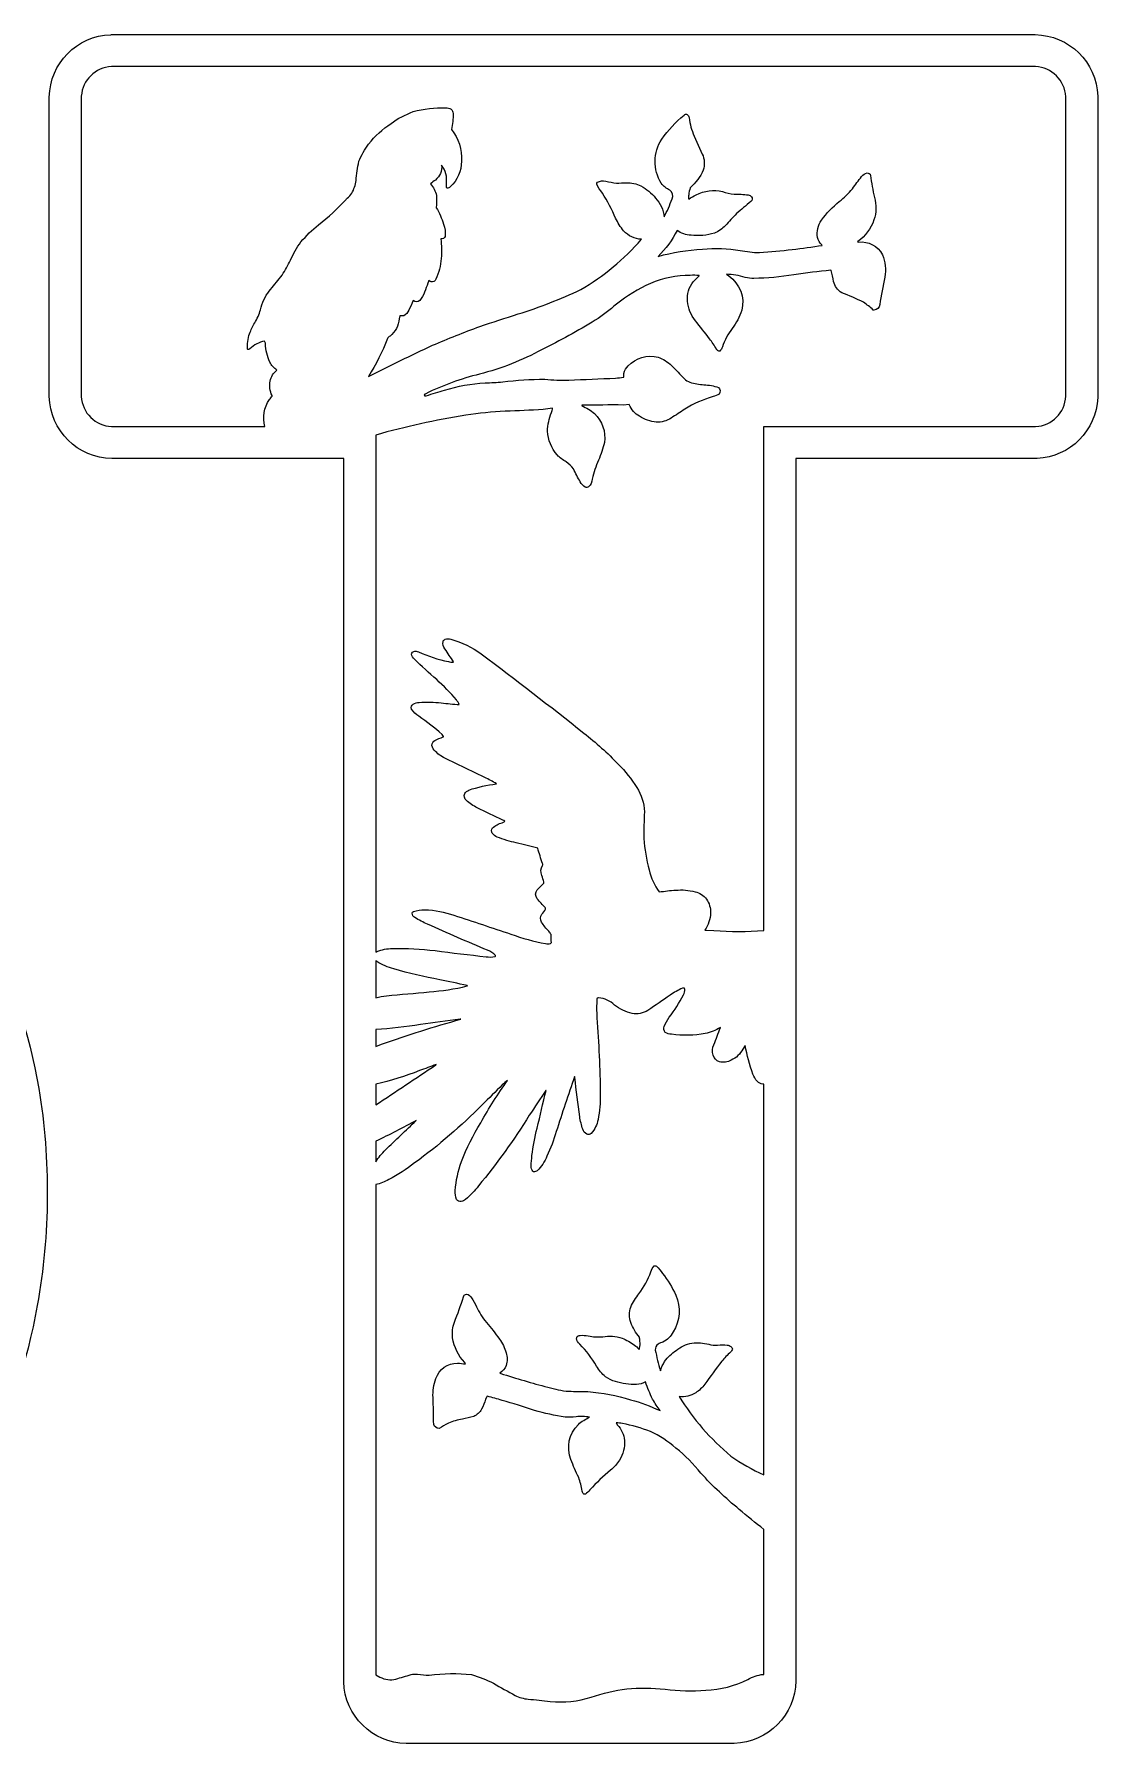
# Model space of a CAD drawing. Extents: x -1 to 1396, y -3 to 1098.
# Drawn here: x 1079 to 1396, y 587 to 1098 of the extents above; entities that cross this region are included whole.
import ezdxf

# ---------------------------------------------------------------- set-up
doc = ezdxf.new("R2010")
doc.units = 0
doc.header["$MEASUREMENT"] = 0
doc.layers.add('Layer 1', color=7, linetype='Continuous', lineweight=0)

msp = doc.modelspace()

# ---------------------------------------------------------------- linework, layer by layer
at = {"layer": 'Layer 1', "color": 1, "lineweight": 25, "true_color": 0xff0000}
for points, knots in [([(912.14, 1097.93), (893.97, 1097.72), (875.96, 1094.57), (858.8, 1088.59), (834.53, 1079.77), (813.14, 1064.46), (796.96, 1044.32), (781.48, 1025.32), (770.86, 1002.84), (766.01, 978.81), (761.14, 955.76), (760.62, 932), (764.47, 908.76), (768.41, 886.73), (777.37, 865.9), (790.66, 847.89), (792.72, 844.99), (794.93, 842.2), (797.28, 839.53), (806.7, 828.33), (818, 818.85), (830.66, 811.52), (836.85, 807.83), (843.21, 804.41), (849.71, 801.29), (849.71, 801.29), (853.79, 799.25), (853.79, 799.25), (853.79, 799.25), (854.09, 799.14), (854.09, 799.14), (854.09, 799.14), (861.82, 795.51), (861.82, 795.51), (861.99, 795.4), (862.17, 795.31), (862.36, 795.24), (862.36, 795.24), (870.62, 791.56), (870.62, 791.56), (870.62, 791.56), (870.85, 791.47), (870.85, 791.47), (870.85, 791.47), (871.09, 791.36), (871.09, 791.36), (871.09, 791.36), (879.01, 788), (879.01, 788), (879.01, 788), (879.21, 787.94), (879.21, 787.94), (879.21, 787.94), (879.42, 787.84), (879.42, 787.84), (888.87, 783.97), (898.36, 780.19), (907.88, 776.51), (915.1, 773.61), (922.18, 770.37), (929.08, 766.78), (933.14, 764.59), (937.02, 762.08), (940.69, 759.29), (946.21, 754.66), (949.66, 748.02), (950.28, 740.84), (950.9, 735.14), (949.99, 729.39), (947.63, 724.17), (945.46, 719.75), (942.12, 716.02), (937.97, 713.37), (933.89, 710.7), (929.29, 708.9), (924.48, 708.11), (915.6, 706.44), (906.44, 707.04), (897.85, 709.84), (890.49, 712.54), (884.1, 717.38), (879.51, 723.74), (875.85, 728.6), (872.88, 733.94), (870.66, 739.61), (867.71, 746.71), (865.46, 754.07), (863.95, 761.61), (861.81, 771.66), (851.98, 778.11), (841.91, 776.08), (841.3, 775.95), (840.69, 775.8), (840.09, 775.62), (840.09, 775.62), (757.94, 750.43), (757.94, 750.43), (748.31, 747.47), (742.74, 737.44), (745.3, 727.71), (749.94, 709.12), (756.65, 691.12), (765.28, 674.03), (771.59, 661.92), (779.22, 650.54), (788.03, 640.1), (808.95, 615.88), (837.2, 599.12), (868.49, 592.37), (880.54, 589.67), (892.83, 588.16), (905.18, 587.86), (927.3, 587.03), (949.42, 589.7), (970.72, 595.75), (992.88, 602.37), (1013.3, 613.81), (1030.51, 629.26), (1056.41, 652.68), (1073.72, 684.11), (1079.66, 718.52), (1083.49, 739.92), (1083.65, 761.81), (1080.13, 783.26), (1074.65, 816.62), (1057.54, 846.96), (1031.83, 868.92), (1026.11, 873.65), (1020.05, 877.95), (1013.69, 881.77), (1002.18, 888.75), (990.25, 895.01), (977.97, 900.53), (969.73, 904.26), (961.39, 907.8), (952.98, 911.14), (938.69, 916.93), (924.69, 923.38), (911.01, 930.48), (906.98, 932.67), (903.08, 935.08), (899.33, 937.7), (897.16, 939.25), (895.28, 941.17), (893.77, 943.36), (892.08, 946.01), (891.07, 949.03), (890.82, 952.16), (889.5, 962.51), (895.22, 972.47), (904.82, 976.54), (908.2, 977.78), (911.76, 978.44), (915.36, 978.49), (921.18, 978.73), (926.98, 977.68), (932.35, 975.41), (937.71, 972.91), (942.35, 969.1), (945.84, 964.32), (949.33, 959.89), (952.19, 955), (954.34, 949.78), (956.6, 944.67), (958.5, 939.4), (960.03, 934.02), (963.55, 924.33), (974.26, 919.31), (983.96, 922.82), (983.96, 922.82), (984.93, 923.2), (984.93, 923.2), (984.93, 923.2), (1062.54, 955.04), (1062.54, 955.04), (1071.27, 958.62), (1075.97, 968.14), (1073.51, 977.24), (1073.51, 977.24), (1072.56, 980.8), (1072.56, 980.8), (1072.56, 980.8), (1072.54, 980.96), (1072.54, 980.96), (1072.54, 980.96), (1072.47, 981.14), (1072.47, 981.14), (1068.26, 996.86), (1062.07, 1011.97), (1054.03, 1026.11), (1047.11, 1038.15), (1038.47, 1049.12), (1028.41, 1058.68), (1012.47, 1073.62), (993.19, 1084.51), (972.17, 1090.45), (959.94, 1094.04), (947.37, 1096.32), (934.66, 1097.25), (927.17, 1097.85), (919.65, 1098.07), (912.14, 1097.93)], [0, 0, 0, 0, 1, 1, 1, 2, 2, 2, 3, 3, 3, 4, 4, 4, 5, 5, 5, 6, 6, 6, 7, 7, 7, 8, 8, 8, 9, 9, 9, 10, 10, 10, 11, 11, 11, 12, 12, 12, 13, 13, 13, 14, 14, 14, 15, 15, 15, 16, 16, 16, 17, 17, 17, 18, 18, 18, 19, 19, 19, 20, 20, 20, 21, 21, 21, 22, 22, 22, 23, 23, 23, 24, 24, 24, 25, 25, 25, 26, 26, 26, 27, 27, 27, 28, 28, 28, 29, 29, 29, 30, 30, 30, 31, 31, 31, 32, 32, 32, 33, 33, 33, 34, 34, 34, 35, 35, 35, 36, 36, 36, 37, 37, 37, 38, 38, 38, 39, 39, 39, 40, 40, 40, 41, 41, 41, 42, 42, 42, 43, 43, 43, 44, 44, 44, 45, 45, 45, 46, 46, 46, 47, 47, 47, 48, 48, 48, 49, 49, 49, 50, 50, 50, 51, 51, 51, 52, 52, 52, 53, 53, 53, 54, 54, 54, 55, 55, 55, 56, 56, 56, 57, 57, 57, 58, 58, 58, 59, 59, 59, 60, 60, 60, 61, 61, 61, 62, 62, 62, 63, 63, 63, 64, 64, 64, 65, 65, 65, 66, 66, 66, 67, 67, 67, 67]), ([(1101.61, 1097.93), (1091.5, 1097.59), (1083.42, 1089.39), (1083.24, 1079.27), (1083.24, 1079.27), (1083.24, 989.9), (1083.24, 989.9), (1083.5, 979.71), (1091.74, 971.54), (1101.93, 971.37), (1101.93, 971.37), (1171.09, 971.37), (1171.09, 971.37), (1171.09, 971.37), (1171.09, 606.09), (1171.09, 606.09), (1171.43, 595.97), (1179.64, 587.9), (1189.76, 587.72), (1189.76, 587.72), (1287.63, 587.72), (1287.63, 587.72), (1297.74, 588.09), (1305.8, 596.29), (1306, 606.41), (1306, 606.41), (1306, 971.37), (1306, 971.37), (1306, 971.37), (1377.98, 971.37), (1377.98, 971.37), (1387.81, 971.85), (1395.66, 979.75), (1396.07, 989.58), (1396.07, 989.58), (1396.07, 1079.59), (1396.07, 1079.59), (1395.73, 1089.7), (1387.53, 1097.78), (1377.41, 1097.96), (1377.41, 1097.96), (1101.77, 1097.96), (1101.77, 1097.96), (1101.77, 1097.96), (1101.61, 1097.93), (1101.61, 1097.93)], [0, 0, 0, 0, 1, 1, 1, 2, 2, 2, 3, 3, 3, 4, 4, 4, 5, 5, 5, 6, 6, 6, 7, 7, 7, 8, 8, 8, 9, 9, 9, 10, 10, 10, 11, 11, 11, 12, 12, 12, 13, 13, 13, 14, 14, 14, 15, 15, 15, 15]), ([(1377.48, 1088.41), (1382.35, 1088.19), (1386.27, 1084.3), (1386.53, 1079.43), (1386.53, 1079.43), (1386.53, 989.97), (1386.53, 989.97), (1386.3, 985.09), (1382.42, 981.18), (1377.55, 980.92), (1377.55, 980.92), (1296.43, 980.92), (1296.43, 980.92), (1296.43, 980.92), (1296.43, 830.48), (1296.43, 830.48), (1291.47, 830.09), (1286.49, 830.08), (1281.53, 830.43), (1281.53, 830.43), (1278.85, 830.55), (1278.85, 830.55), (1279.86, 832.09), (1280.45, 833.88), (1280.56, 835.72), (1280.6, 837.18), (1280.17, 838.62), (1279.33, 839.82), (1278.48, 840.93), (1277.28, 841.72), (1275.93, 842.05), (1274.05, 842.53), (1272.1, 842.68), (1270.17, 842.5), (1268.52, 842.4), (1266.88, 842.23), (1265.25, 841.98), (1263.78, 843.92), (1262.75, 846.17), (1262.26, 848.55), (1261.41, 851.63), (1260.87, 854.78), (1260.65, 857.96), (1260.63, 860.62), (1260.69, 863.27), (1260.83, 865.92), (1260.75, 868.5), (1259.95, 871), (1258.51, 873.14), (1256.98, 875.67), (1255.14, 878.01), (1253.03, 880.1), (1249.82, 883.45), (1246.38, 886.56), (1242.73, 889.42), (1232.65, 897.44), (1222.45, 905.32), (1212.14, 913.05), (1209.39, 915.02), (1206.33, 916.51), (1203.09, 917.47), (1202.51, 917.6), (1201.91, 917.58), (1201.34, 917.4), (1201.03, 917.3), (1200.81, 917.02), (1200.73, 916.7), (1200.59, 915.93), (1200.8, 915.13), (1201.3, 914.52), (1202.17, 913.26), (1203.02, 911.99), (1203.84, 910.69), (1203.84, 910.69), (1203.78, 910.61), (1203.78, 910.61), (1203.29, 910.56), (1202.8, 910.6), (1202.32, 910.73), (1199.25, 911.39), (1196.26, 912.38), (1193.41, 913.68), (1192.95, 913.87), (1192.45, 913.91), (1191.98, 913.8), (1191.83, 913.74), (1191.71, 913.65), (1191.59, 913.55), (1191.46, 913.38), (1191.38, 913.19), (1191.34, 912.98), (1191.47, 912.41), (1191.77, 911.89), (1192.21, 911.51), (1194.33, 909.37), (1196.54, 907.32), (1198.85, 905.38), (1200.93, 903.47), (1202.9, 901.44), (1204.75, 899.31), (1205.07, 898.87), (1205.35, 898.41), (1205.58, 897.92), (1203.79, 898.04), (1202, 898.21), (1200.21, 898.44), (1198.02, 898.63), (1195.81, 898.67), (1193.61, 898.58), (1192.99, 898.51), (1192.39, 898.34), (1191.82, 898.08), (1191.33, 897.76), (1191.14, 897.14), (1191.32, 896.58), (1191.89, 895.7), (1192.65, 894.96), (1193.54, 894.41), (1195.93, 892.73), (1198.24, 890.94), (1200.46, 889.03), (1200.64, 888.84), (1200.79, 888.63), (1200.91, 888.4), (1200.86, 888.33), (1200.8, 888.29), (1200.73, 888.24), (1199.92, 887.93), (1199.12, 887.6), (1198.33, 887.24), (1197.75, 886.95), (1197.4, 886.35), (1197.42, 885.7), (1197.57, 885), (1197.93, 884.36), (1198.46, 883.88), (1199.44, 883.01), (1200.53, 882.27), (1201.71, 881.71), (1201.71, 881.71), (1213.18, 876.17), (1213.18, 876.17), (1214.37, 875.58), (1215.53, 874.94), (1216.67, 874.27), (1216.67, 874.27), (1216.63, 874.25), (1216.63, 874.25), (1213.85, 873.88), (1211.11, 873.27), (1208.44, 872.41), (1207.96, 872.16), (1207.53, 871.8), (1207.2, 871.37), (1206.9, 870.64), (1207.1, 869.8), (1207.69, 869.28), (1208.66, 868.38), (1209.76, 867.65), (1210.96, 867.1), (1213.48, 865.84), (1216.02, 864.62), (1218.58, 863.45), (1218.81, 863.39), (1219, 863.25), (1219.17, 863.09), (1218.94, 862.86), (1218.66, 862.7), (1218.35, 862.64), (1217.29, 862.34), (1216.32, 861.8), (1215.49, 861.07), (1215.14, 860.61), (1215.1, 859.97), (1215.43, 859.48), (1215.82, 858.99), (1216.34, 858.61), (1216.92, 858.37), (1218.76, 857.62), (1220.66, 857.04), (1222.59, 856.63), (1224.73, 856.12), (1226.86, 855.6), (1228.99, 855.06), (1229.41, 853.5), (1229.89, 851.96), (1230.44, 850.44), (1230.5, 850.32), (1230.49, 850.2), (1230.46, 850.07), (1230.46, 850.07), (1230.42, 849.91), (1230.42, 849.91), (1229.82, 849.01), (1229.75, 847.86), (1230.24, 846.9), (1230.44, 846.25), (1230.63, 845.6), (1230.8, 844.95), (1230.81, 844.82), (1230.8, 844.7), (1230.76, 844.59), (1230.1, 843.94), (1229.46, 843.28), (1228.83, 842.61), (1228.2, 841.84), (1228.21, 840.72), (1228.85, 839.96), (1229.57, 839.02), (1230.35, 838.12), (1231.19, 837.28), (1231.19, 837.28), (1231.28, 837.15), (1231.28, 837.15), (1231.33, 837.06), (1231.35, 836.95), (1231.3, 836.85), (1231.01, 836.28), (1230.63, 835.75), (1230.19, 835.29), (1229.75, 834.58), (1229.72, 833.68), (1230.14, 832.95), (1230.77, 831.98), (1231.48, 831.07), (1232.28, 830.23), (1232.54, 829.92), (1232.77, 829.58), (1232.98, 829.23), (1232.98, 829.23), (1233, 829.07), (1233, 829.07), (1232.96, 828.33), (1232.97, 827.59), (1233.05, 826.85), (1233.05, 826.85), (1232.96, 826.74), (1232.96, 826.74), (1232.96, 826.74), (1232.77, 826.6), (1232.77, 826.6), (1232.32, 826.4), (1231.8, 826.37), (1231.32, 826.53), (1227.8, 827.18), (1224.34, 828.14), (1220.98, 829.39), (1215.32, 831.28), (1209.67, 833.14), (1204, 834.99), (1201.22, 836), (1198.29, 836.56), (1195.33, 836.65), (1194.16, 836.67), (1192.99, 836.5), (1191.87, 836.15), (1191.65, 836.06), (1191.51, 835.84), (1191.53, 835.61), (1191.56, 835.08), (1191.87, 834.62), (1192.32, 834.36), (1193.52, 833.57), (1194.8, 832.9), (1196.13, 832.36), (1202.07, 829.68), (1208.04, 827.07), (1214.04, 824.54), (1214.92, 824.19), (1215.73, 823.68), (1216.4, 823.02), (1216.42, 822.94), (1216.42, 822.85), (1216.38, 822.77), (1216.38, 822.77), (1216.27, 822.68), (1216.27, 822.68), (1215.37, 822.52), (1214.46, 822.5), (1213.57, 822.63), (1208.51, 823.18), (1203.46, 823.78), (1198.42, 824.45), (1194.18, 824.97), (1189.92, 825.19), (1185.65, 825.11), (1184.06, 825.07), (1182.49, 824.78), (1181, 824.22), (1181, 824.22), (1180.66, 824.04), (1180.66, 824.04), (1180.66, 824.04), (1180.69, 978.4), (1180.69, 978.4), (1189.51, 980.9), (1198.48, 982.88), (1207.54, 984.34), (1211.44, 984.9), (1215.37, 985.28), (1219.3, 985.48), (1223.07, 985.64), (1226.81, 985.81), (1230.58, 986), (1231.52, 986.1), (1232.46, 986.24), (1233.39, 986.43), (1233.35, 985.98), (1233.24, 985.53), (1233.05, 985.12), (1232.38, 983.34), (1231.99, 981.48), (1231.89, 979.58), (1232.06, 976.95), (1233.07, 974.45), (1234.77, 972.44), (1235.58, 971.62), (1236.5, 970.92), (1237.51, 970.38), (1238.33, 969.8), (1239.05, 969.11), (1239.67, 968.33), (1240.29, 967), (1240.97, 965.68), (1241.69, 964.39), (1242.04, 963.76), (1242.55, 963.23), (1243.16, 962.85), (1243.48, 962.7), (1243.85, 962.72), (1244.16, 962.89), (1244.83, 963.51), (1245.23, 964.36), (1245.27, 965.27), (1245.68, 967.21), (1246.3, 969.1), (1247.13, 970.9), (1247.87, 972.6), (1248.46, 974.37), (1248.88, 976.18), (1249.35, 979.37), (1248.25, 982.59), (1245.93, 984.82), (1244.77, 985.74), (1243.52, 986.53), (1242.19, 987.18), (1242.19, 987.18), (1242.14, 987.25), (1242.14, 987.25), (1242.14, 987.25), (1242.19, 987.27), (1242.19, 987.27), (1246.31, 987.36), (1250.44, 987.39), (1254.57, 987.36), (1254.57, 987.36), (1256.29, 987.5), (1256.29, 987.5), (1256.87, 986), (1257.96, 984.76), (1259.38, 984), (1260.88, 983.06), (1262.58, 982.45), (1264.34, 982.24), (1265.92, 982.17), (1267.49, 982.61), (1268.81, 983.48), (1270.18, 984.35), (1271.53, 985.24), (1272.87, 986.16), (1275.49, 987.77), (1278.32, 989.01), (1281.28, 989.86), (1281.92, 990.05), (1282.54, 990.3), (1283.14, 990.6), (1283.56, 991.24), (1283.47, 992.08), (1282.94, 992.62), (1281.53, 993.08), (1280.06, 993.35), (1278.58, 993.42), (1277.17, 993.54), (1275.76, 993.78), (1274.39, 994.14), (1273.78, 994.39), (1273.23, 994.75), (1272.75, 995.21), (1271.5, 996.54), (1270.22, 997.86), (1268.92, 999.15), (1267.78, 1000.27), (1266.4, 1001.13), (1264.89, 1001.65), (1261.67, 1002.42), (1258.29, 1001.45), (1255.97, 999.08), (1255.37, 998.45), (1254.93, 997.67), (1254.7, 996.82), (1254.65, 996.45), (1254.62, 996.08), (1254.64, 995.71), (1254.64, 995.71), (1254.57, 995.66), (1254.57, 995.66), (1253.78, 995.5), (1252.99, 995.42), (1252.19, 995.41), (1247.55, 995.18), (1242.9, 994.99), (1238.26, 994.82), (1235.87, 994.75), (1233.48, 994.82), (1231.1, 995.05), (1226.89, 995.1), (1222.7, 994.84), (1218.53, 994.25), (1216.78, 994.1), (1215.03, 994.01), (1213.27, 994.01), (1209.18, 993.74), (1205.13, 993.01), (1201.21, 991.81), (1199.37, 991.27), (1197.54, 990.71), (1195.72, 990.13), (1195.56, 990.1), (1195.39, 990.1), (1195.22, 990.13), (1195.17, 990.19), (1195.13, 990.26), (1195.09, 990.33), (1195.2, 990.51), (1195.37, 990.65), (1195.56, 990.74), (1200.7, 993.23), (1206.08, 995.19), (1211.62, 996.59), (1218.12, 998.22), (1224.38, 1000.69), (1230.26, 1003.92), (1235.68, 1006.59), (1240.98, 1009.51), (1246.15, 1012.65), (1248.38, 1014.1), (1250.49, 1015.73), (1252.46, 1017.52), (1255.62, 1019.93), (1259.02, 1022), (1262.62, 1023.69), (1266.38, 1025.25), (1270.41, 1026.05), (1274.48, 1026.07), (1275.38, 1026.14), (1276.28, 1026.12), (1277.18, 1026), (1277.18, 1026), (1277.15, 1025.89), (1277.15, 1025.89), (1277.15, 1025.89), (1275.39, 1024.12), (1275.39, 1024.12), (1274.04, 1022.53), (1273.43, 1020.45), (1273.71, 1018.38), (1273.85, 1016.24), (1274.66, 1014.2), (1276.02, 1012.53), (1277.45, 1010.76), (1278.86, 1008.97), (1280.24, 1007.16), (1280.99, 1006.13), (1281.69, 1005.07), (1282.35, 1003.98), (1282.53, 1003.77), (1282.74, 1003.59), (1282.98, 1003.44), (1283.09, 1003.42), (1283.2, 1003.42), (1283.3, 1003.46), (1283.68, 1003.78), (1283.95, 1004.21), (1284.07, 1004.69), (1284.74, 1006.69), (1285.74, 1008.57), (1287.04, 1010.24), (1288.27, 1011.88), (1289.22, 1013.7), (1289.88, 1015.64), (1290.85, 1019.54), (1289.3, 1023.63), (1286, 1025.91), (1286, 1025.91), (1285.3, 1026.41), (1285.3, 1026.41), (1287.2, 1026.34), (1289.08, 1026.02), (1290.9, 1025.46), (1291.74, 1025.26), (1292.61, 1025.16), (1293.48, 1025.16), (1297.49, 1025.22), (1301.48, 1025.58), (1305.43, 1026.25), (1309.09, 1026.78), (1312.76, 1027.22), (1316.43, 1027.59), (1316.43, 1027.59), (1316.54, 1027.52), (1316.54, 1027.52), (1316.83, 1026.44), (1317.06, 1025.34), (1317.22, 1024.23), (1317.59, 1022.84), (1318.47, 1021.64), (1319.7, 1020.88), (1321.91, 1020.05), (1324.07, 1019.1), (1326.18, 1018.04), (1327.2, 1017.34), (1328.17, 1016.56), (1329.08, 1015.73), (1329.08, 1015.73), (1329.31, 1015.68), (1329.31, 1015.68), (1330.21, 1015.73), (1330.95, 1016.44), (1331.01, 1017.34), (1331.44, 1020.09), (1331.95, 1022.83), (1332.53, 1025.55), (1332.94, 1027.79), (1332.71, 1030.1), (1331.85, 1032.22), (1330.51, 1034.85), (1327.66, 1036.36), (1324.73, 1036), (1324.63, 1036.03), (1324.53, 1036.07), (1324.44, 1036.12), (1324.44, 1036.12), (1324.48, 1036.18), (1324.48, 1036.18), (1326.69, 1037.81), (1328.37, 1040.05), (1329.31, 1042.62), (1330.02, 1044.79), (1330.07, 1047.12), (1329.45, 1049.31), (1328.97, 1051.51), (1328.57, 1053.71), (1328.27, 1055.94), (1328.16, 1056.4), (1327.72, 1056.69), (1327.25, 1056.64), (1326.6, 1056.49), (1326.02, 1056.11), (1325.62, 1055.57), (1324.69, 1054.37), (1323.78, 1053.16), (1322.87, 1051.95), (1321.72, 1050.53), (1320.41, 1049.24), (1318.97, 1048.11), (1316.94, 1046.51), (1315.14, 1044.64), (1313.62, 1042.56), (1312.63, 1041.03), (1312.21, 1039.19), (1312.44, 1037.39), (1312.62, 1036.53), (1313.09, 1035.76), (1313.76, 1035.19), (1313.76, 1035.19), (1313.85, 1035.03), (1313.85, 1035.03), (1310.88, 1034.52), (1307.9, 1034.12), (1304.91, 1033.83), (1301.67, 1033.38), (1298.42, 1033.07), (1295.16, 1032.9), (1293.22, 1032.92), (1291.29, 1033.13), (1289.4, 1033.53), (1285.67, 1034.14), (1281.87, 1034.26), (1278.11, 1033.89), (1273.64, 1033.65), (1269.2, 1032.92), (1264.89, 1031.74), (1267.21, 1033.98), (1269.14, 1036.6), (1270.58, 1039.5), (1271.79, 1038.62), (1273.23, 1038.12), (1274.73, 1038.07), (1277.07, 1037.8), (1279.45, 1038.01), (1281.71, 1038.68), (1282.95, 1039.2), (1284.07, 1039.98), (1284.98, 1040.97), (1286.08, 1042.14), (1287.18, 1043.32), (1288.27, 1044.51), (1289.71, 1045.73), (1291.14, 1046.93), (1292.6, 1048.14), (1293, 1048.49), (1293.09, 1049.09), (1292.8, 1049.54), (1292.56, 1049.87), (1292.19, 1050.08), (1291.78, 1050.11), (1290.39, 1050.28), (1288.99, 1050.35), (1287.59, 1050.34), (1286.4, 1050.48), (1285.23, 1050.73), (1284.09, 1051.08), (1281.45, 1051.73), (1278.66, 1051.38), (1276.27, 1050.09), (1275.49, 1049.75), (1274.75, 1049.32), (1274.07, 1048.82), (1274.07, 1048.82), (1274.02, 1048.84), (1274.02, 1048.84), (1273.9, 1049.25), (1273.9, 1049.69), (1274.02, 1050.11), (1274.12, 1050.83), (1274.27, 1051.54), (1274.48, 1052.24), (1276.14, 1053.69), (1277.46, 1055.49), (1278.36, 1057.5), (1278.87, 1059.08), (1278.77, 1060.8), (1278.08, 1062.31), (1278.08, 1062.31), (1275.63, 1067.66), (1275.63, 1067.66), (1274.9, 1069.42), (1274.4, 1071.28), (1274.14, 1073.17), (1274.04, 1073.52), (1273.86, 1073.85), (1273.62, 1074.12), (1273.28, 1074.29), (1272.87, 1074.2), (1272.64, 1073.9), (1270.12, 1071.82), (1267.9, 1069.42), (1266.02, 1066.75), (1263.36, 1062.78), (1263.29, 1057.61), (1265.86, 1053.58), (1266.51, 1052.67), (1267.4, 1051.96), (1268.42, 1051.51), (1269.26, 1050.92), (1269.53, 1049.8), (1269.08, 1048.88), (1268.39, 1047.05), (1267.6, 1045.25), (1266.7, 1043.51), (1266.49, 1045.62), (1265.59, 1047.61), (1264.14, 1049.16), (1262.94, 1050.64), (1261.46, 1051.86), (1259.78, 1052.76), (1258.43, 1053.42), (1256.93, 1053.74), (1255.43, 1053.69), (1254.44, 1053.69), (1253.45, 1053.66), (1252.46, 1053.6), (1251.39, 1053.76), (1250.33, 1053.97), (1249.28, 1054.21), (1248.45, 1054.42), (1247.58, 1054.3), (1246.83, 1053.87), (1246.69, 1053.7), (1246.6, 1053.49), (1246.59, 1053.26), (1247.04, 1052.33), (1247.62, 1051.45), (1248.29, 1050.65), (1249.82, 1048.26), (1251.14, 1045.74), (1252.23, 1043.12), (1252.89, 1041.79), (1253.68, 1040.53), (1254.59, 1039.36), (1255.97, 1037.84), (1257.89, 1036.93), (1259.94, 1036.84), (1254.75, 1030.88), (1248.62, 1025.8), (1241.8, 1021.81), (1235.76, 1018.97), (1229.53, 1016.55), (1223.16, 1014.55), (1219.33, 1013.34), (1215.52, 1012.1), (1211.71, 1010.83), (1206.97, 1009.05), (1202.26, 1007.17), (1197.6, 1005.19), (1191.17, 1002.22), (1184.79, 999.12), (1178.49, 995.89), (1180.71, 999.47), (1182.61, 1003.25), (1184.16, 1007.18), (1184.31, 1007.51), (1184.59, 1007.77), (1184.93, 1007.91), (1186.5, 1009.21), (1187.47, 1011.09), (1187.62, 1013.12), (1187.62, 1013.12), (1187.81, 1014.03), (1187.81, 1014.03), (1188.2, 1013.95), (1188.61, 1013.94), (1189.01, 1014.01), (1189.67, 1014.38), (1190.2, 1014.96), (1190.5, 1015.66), (1190.96, 1016.62), (1191.41, 1017.59), (1191.84, 1018.56), (1192.4, 1018.06), (1193.26, 1018.08), (1193.79, 1018.61), (1194.42, 1019.33), (1194.91, 1020.17), (1195.22, 1021.08), (1195.6, 1021.96), (1195.92, 1022.86), (1196.17, 1023.78), (1196.17, 1023.78), (1196.54, 1024.53), (1196.54, 1024.53), (1196.9, 1024.13), (1197.47, 1024), (1197.97, 1024.21), (1198.24, 1024.39), (1198.46, 1024.64), (1198.6, 1024.94), (1199.48, 1026.89), (1200.01, 1028.99), (1200.17, 1031.13), (1200.35, 1033.07), (1200.31, 1035.02), (1200.05, 1036.96), (1200.05, 1036.96), (1200.1, 1037.02), (1200.1, 1037.02), (1200.64, 1036.89), (1201.2, 1037.18), (1201.39, 1037.7), (1201.49, 1038.95), (1201.32, 1040.2), (1200.89, 1041.38), (1200.36, 1043.09), (1199.63, 1044.73), (1198.71, 1046.28), (1198.81, 1047.49), (1198.84, 1048.71), (1198.78, 1049.93), (1198.5, 1051.23), (1197.89, 1052.44), (1197.01, 1053.44), (1197.47, 1053.84), (1197.96, 1054.2), (1198.46, 1054.53), (1199.78, 1055.62), (1200.47, 1057.3), (1200.3, 1059), (1201.49, 1057.44), (1202.01, 1055.47), (1201.75, 1053.53), (1201.75, 1053.53), (1201.8, 1052.26), (1201.8, 1052.26), (1201.8, 1052.26), (1201.91, 1052.15), (1201.91, 1052.15), (1202.26, 1052.12), (1202.59, 1052.25), (1202.84, 1052.49), (1205.04, 1054.44), (1206.28, 1057.26), (1206.22, 1060.2), (1206.47, 1063.62), (1205.4, 1067), (1203.23, 1069.66), (1203.58, 1071.23), (1203.77, 1072.83), (1203.77, 1074.44), (1203.7, 1074.93), (1203.47, 1075.39), (1203.11, 1075.73), (1202.64, 1075.97), (1202.12, 1076.1), (1201.59, 1076.1), (1198.3, 1076.23), (1195, 1075.85), (1191.82, 1074.96), (1189.47, 1074.1), (1187.24, 1072.91), (1185.22, 1071.42), (1182.68, 1069.73), (1180.42, 1067.65), (1178.53, 1065.26), (1177.34, 1063.69), (1176.37, 1061.97), (1175.65, 1060.13), (1175.18, 1058.24), (1174.89, 1056.31), (1174.79, 1054.37), (1174.61, 1053.05), (1174.18, 1051.77), (1173.52, 1050.61), (1173.14, 1050.03), (1172.66, 1049.51), (1172.11, 1049.09), (1172.02, 1048.96), (1171.93, 1048.84), (1171.84, 1048.7), (1169.28, 1045.99), (1166.52, 1043.47), (1163.59, 1041.17), (1161.67, 1039.64), (1159.91, 1037.92), (1158.33, 1036.05), (1157.1, 1034.36), (1156.06, 1032.55), (1155.24, 1030.63), (1154.48, 1029.1), (1153.64, 1027.61), (1152.72, 1026.16), (1152.72, 1026.16), (1148.87, 1021.4), (1148.87, 1021.4), (1147.63, 1019.74), (1146.75, 1017.84), (1146.28, 1015.82), (1145.87, 1014.44), (1145.28, 1013.11), (1144.54, 1011.87), (1143.96, 1010.83), (1143.45, 1009.76), (1143, 1008.65), (1142.47, 1007.16), (1142.27, 1005.58), (1142.38, 1004.01), (1142.38, 1004.01), (1142.45, 1003.94), (1142.45, 1003.94), (1142.69, 1003.84), (1142.96, 1003.92), (1143.13, 1004.12), (1144.32, 1005.3), (1145.83, 1006.1), (1147.46, 1006.43), (1147.65, 1006.19), (1147.75, 1005.9), (1147.74, 1005.59), (1147.85, 1003.72), (1148.28, 1001.89), (1149.03, 1000.17), (1149.51, 999.19), (1150.26, 998.37), (1151.18, 997.79), (1150.17, 996.95), (1149.44, 995.81), (1149.12, 994.53), (1148.86, 993.06), (1149.06, 991.54), (1149.71, 990.2), (1149.71, 990.2), (1149.71, 990.04), (1149.71, 990.04), (1149.5, 989.66), (1149.25, 989.31), (1148.96, 988.99), (1147.31, 986.65), (1146.8, 983.69), (1147.55, 980.92), (1147.55, 980.92), (1101.86, 980.92), (1101.86, 980.92), (1096.98, 981.14), (1093.07, 985.03), (1092.81, 989.9), (1092.81, 989.9), (1092.81, 1079.61), (1092.81, 1079.61), (1093.16, 1084.38), (1097, 1088.14), (1101.77, 1088.41), (1101.77, 1088.41), (1377.48, 1088.41), (1377.48, 1088.41)], [0, 0, 0, 0, 1, 1, 1, 2, 2, 2, 3, 3, 3, 4, 4, 4, 5, 5, 5, 6, 6, 6, 7, 7, 7, 8, 8, 8, 9, 9, 9, 10, 10, 10, 11, 11, 11, 12, 12, 12, 13, 13, 13, 14, 14, 14, 15, 15, 15, 16, 16, 16, 17, 17, 17, 18, 18, 18, 19, 19, 19, 20, 20, 20, 21, 21, 21, 22, 22, 22, 23, 23, 23, 24, 24, 24, 25, 25, 25, 26, 26, 26, 27, 27, 27, 28, 28, 28, 29, 29, 29, 30, 30, 30, 31, 31, 31, 32, 32, 32, 33, 33, 33, 34, 34, 34, 35, 35, 35, 36, 36, 36, 37, 37, 37, 38, 38, 38, 39, 39, 39, 40, 40, 40, 41, 41, 41, 42, 42, 42, 43, 43, 43, 44, 44, 44, 45, 45, 45, 46, 46, 46, 47, 47, 47, 48, 48, 48, 49, 49, 49, 50, 50, 50, 51, 51, 51, 52, 52, 52, 53, 53, 53, 54, 54, 54, 55, 55, 55, 56, 56, 56, 57, 57, 57, 58, 58, 58, 59, 59, 59, 60, 60, 60, 61, 61, 61, 62, 62, 62, 63, 63, 63, 64, 64, 64, 65, 65, 65, 66, 66, 66, 67, 67, 67, 68, 68, 68, 69, 69, 69, 70, 70, 70, 71, 71, 71, 72, 72, 72, 73, 73, 73, 74, 74, 74, 75, 75, 75, 76, 76, 76, 77, 77, 77, 78, 78, 78, 79, 79, 79, 80, 80, 80, 81, 81, 81, 82, 82, 82, 83, 83, 83, 84, 84, 84, 85, 85, 85, 86, 86, 86, 87, 87, 87, 88, 88, 88, 89, 89, 89, 90, 90, 90, 91, 91, 91, 92, 92, 92, 93, 93, 93, 94, 94, 94, 95, 95, 95, 96, 96, 96, 97, 97, 97, 98, 98, 98, 99, 99, 99, 100, 100, 100, 101, 101, 101, 102, 102, 102, 103, 103, 103, 104, 104, 104, 105, 105, 105, 106, 106, 106, 107, 107, 107, 108, 108, 108, 109, 109, 109, 110, 110, 110, 111, 111, 111, 112, 112, 112, 113, 113, 113, 114, 114, 114, 115, 115, 115, 116, 116, 116, 117, 117, 117, 118, 118, 118, 119, 119, 119, 120, 120, 120, 121, 121, 121, 122, 122, 122, 123, 123, 123, 124, 124, 124, 125, 125, 125, 126, 126, 126, 127, 127, 127, 128, 128, 128, 129, 129, 129, 130, 130, 130, 131, 131, 131, 132, 132, 132, 133, 133, 133, 134, 134, 134, 135, 135, 135, 136, 136, 136, 137, 137, 137, 138, 138, 138, 139, 139, 139, 140, 140, 140, 141, 141, 141, 142, 142, 142, 143, 143, 143, 144, 144, 144, 145, 145, 145, 146, 146, 146, 147, 147, 147, 148, 148, 148, 149, 149, 149, 150, 150, 150, 151, 151, 151, 152, 152, 152, 153, 153, 153, 154, 154, 154, 155, 155, 155, 156, 156, 156, 157, 157, 157, 158, 158, 158, 159, 159, 159, 160, 160, 160, 161, 161, 161, 162, 162, 162, 163, 163, 163, 164, 164, 164, 165, 165, 165, 166, 166, 166, 167, 167, 167, 168, 168, 168, 169, 169, 169, 170, 170, 170, 171, 171, 171, 172, 172, 172, 173, 173, 173, 174, 174, 174, 175, 175, 175, 176, 176, 176, 177, 177, 177, 178, 178, 178, 179, 179, 179, 180, 180, 180, 181, 181, 181, 182, 182, 182, 183, 183, 183, 184, 184, 184, 185, 185, 185, 186, 186, 186, 187, 187, 187, 188, 188, 188, 189, 189, 189, 190, 190, 190, 191, 191, 191, 192, 192, 192, 193, 193, 193, 194, 194, 194, 195, 195, 195, 196, 196, 196, 197, 197, 197, 198, 198, 198, 199, 199, 199, 200, 200, 200, 201, 201, 201, 202, 202, 202, 203, 203, 203, 204, 204, 204, 205, 205, 205, 206, 206, 206, 207, 207, 207, 208, 208, 208, 209, 209, 209, 210, 210, 210, 211, 211, 211, 212, 212, 212, 213, 213, 213, 214, 214, 214, 215, 215, 215, 216, 216, 216, 217, 217, 217, 218, 218, 218, 219, 219, 219, 220, 220, 220, 221, 221, 221, 222, 222, 222, 223, 223, 223, 224, 224, 224, 225, 225, 225, 226, 226, 226, 227, 227, 227, 228, 228, 228, 229, 229, 229, 230, 230, 230, 231, 231, 231, 232, 232, 232, 233, 233, 233, 234, 234, 234, 235, 235, 235, 236, 236, 236, 237, 237, 237, 238, 238, 238, 239, 239, 239, 240, 240, 240, 241, 241, 241, 242, 242, 242, 243, 243, 243, 244, 244, 244, 245, 245, 245, 246, 246, 246, 247, 247, 247, 248, 248, 248, 249, 249, 249, 250, 250, 250, 251, 251, 251, 252, 252, 252, 253, 253, 253, 254, 254, 254, 255, 255, 255, 256, 256, 256, 257, 257, 257, 258, 258, 258, 259, 259, 259, 260, 260, 260, 261, 261, 261, 262, 262, 262, 263, 263, 263, 264, 264, 264, 265, 265, 265, 266, 266, 266, 267, 267, 267, 268, 268, 268, 269, 269, 269, 270, 270, 270, 271, 271, 271, 272, 272, 272, 273, 273, 273, 274, 274, 274, 275, 275, 275, 276, 276, 276, 277, 277, 277, 278, 278, 278, 279, 279, 279, 280, 280, 280, 281, 281, 281, 282, 282, 282, 283, 283, 283, 284, 284, 284, 285, 285, 285, 286, 286, 286, 287, 287, 287, 288, 288, 288, 289, 289, 289, 290, 290, 290, 291, 291, 291, 292, 292, 292, 293, 293, 293, 294, 294, 294, 295, 295, 295, 296, 296, 296, 297, 297, 297, 298, 298, 298, 299, 299, 299, 300, 300, 300, 301, 301, 301, 302, 302, 302, 303, 303, 303, 304, 304, 304, 304]), ([(1181, 821.21), (1182.55, 820.2), (1184.25, 819.45), (1186.04, 818.98), (1190.55, 817.7), (1195.12, 816.62), (1199.73, 815.76), (1202.47, 815.23), (1205.2, 814.65), (1207.92, 814.02), (1207.92, 814.02), (1208.01, 813.95), (1208.01, 813.95), (1208.01, 813.95), (1207.92, 813.9), (1207.92, 813.9), (1204.19, 813.01), (1200.4, 812.42), (1196.58, 812.13), (1192.32, 811.73), (1188.1, 811.35), (1183.84, 810.98), (1182.76, 810.89), (1181.7, 810.68), (1180.66, 810.37), (1180.66, 810.37), (1180.66, 821.48), (1180.66, 821.48), (1180.66, 821.48), (1181, 821.21), (1181, 821.21)], [0, 0, 0, 0, 1, 1, 1, 2, 2, 2, 3, 3, 3, 4, 4, 4, 5, 5, 5, 6, 6, 6, 7, 7, 7, 8, 8, 8, 9, 9, 9, 10, 10, 10, 10]), ([(1272.62, 813.25), (1272.62, 813.25), (1272.75, 813.2), (1272.75, 813.2), (1272.75, 813.2), (1272.82, 813.11), (1272.82, 813.11), (1272.82, 813.11), (1272.85, 812.97), (1272.85, 812.97), (1272.87, 812.37), (1272.74, 811.78), (1272.46, 811.25), (1271.28, 808.86), (1269.84, 806.61), (1268.17, 804.54), (1267.6, 803.68), (1267.1, 802.77), (1266.7, 801.82), (1266.5, 801.21), (1266.63, 800.55), (1267.02, 800.05), (1267.59, 799.69), (1268.23, 799.49), (1268.9, 799.46), (1272.25, 799.03), (1275.66, 799.1), (1278.99, 799.66), (1280.57, 800.05), (1282.08, 800.66), (1283.48, 801.48), (1282.86, 799.76), (1282.21, 798.06), (1281.53, 796.37), (1281.06, 795.39), (1280.97, 794.27), (1281.28, 793.22), (1281.6, 792.31), (1282.3, 791.6), (1283.21, 791.27), (1284.38, 790.99), (1285.62, 791.15), (1286.68, 791.73), (1288.18, 792.41), (1289.42, 793.57), (1290.19, 795.04), (1290.19, 795.04), (1290.87, 796.15), (1290.87, 796.15), (1291.42, 793.22), (1292.2, 790.35), (1293.21, 787.55), (1293.5, 786.77), (1293.94, 786.05), (1294.5, 785.44), (1294.92, 784.97), (1295.49, 784.66), (1296.11, 784.56), (1296.11, 784.56), (1296.43, 784.54), (1296.43, 784.54), (1296.43, 784.54), (1296.43, 667.89), (1296.43, 667.89), (1293, 669.47), (1289.72, 671.36), (1286.63, 673.53), (1280.54, 678.57), (1275.33, 684.59), (1271.21, 691.33), (1272.93, 691.06), (1274.68, 691.44), (1276.11, 692.42), (1277.16, 693.09), (1278.07, 693.96), (1278.81, 694.96), (1280.46, 697.29), (1282.15, 699.58), (1283.87, 701.86), (1284.69, 702.81), (1285.57, 703.72), (1286.5, 704.58), (1286.76, 704.83), (1286.97, 705.14), (1287.09, 705.48), (1287.03, 705.66), (1286.95, 705.83), (1286.86, 705.98), (1286.59, 706.32), (1286.2, 706.52), (1285.77, 706.6), (1285.77, 706.6), (1285.52, 706.64), (1285.52, 706.64), (1284.57, 706.77), (1283.61, 706.77), (1282.66, 706.64), (1281.78, 706.54), (1280.88, 706.63), (1280.03, 706.91), (1278.39, 707.34), (1276.68, 707.45), (1275, 707.25), (1273.26, 706.96), (1271.63, 706.21), (1270.28, 705.08), (1268.96, 704.18), (1267.79, 703.07), (1266.84, 701.79), (1266.31, 700.91), (1265.9, 699.98), (1265.61, 699), (1265.61, 699), (1265.57, 699.09), (1265.57, 699.09), (1264.95, 701.09), (1264.45, 703.13), (1264.07, 705.19), (1264.02, 705.89), (1264.32, 706.56), (1264.89, 706.98), (1265.36, 707.23), (1265.85, 707.43), (1266.36, 707.59), (1267.67, 708.23), (1268.73, 709.28), (1269.38, 710.59), (1271.48, 713.88), (1271.77, 718.03), (1270.15, 721.58), (1269.11, 723.9), (1267.78, 726.08), (1266.2, 728.07), (1265.68, 728.84), (1265.09, 729.55), (1264.43, 730.2), (1264.3, 730.3), (1264.14, 730.36), (1263.98, 730.38), (1263.98, 730.38), (1263.77, 730.34), (1263.77, 730.34), (1263.27, 729.85), (1262.92, 729.23), (1262.78, 728.55), (1261.92, 726.2), (1260.72, 724), (1259.19, 722.02), (1258.25, 720.77), (1257.43, 719.43), (1256.74, 718.02), (1256.17, 716.54), (1256.17, 714.9), (1256.77, 713.42), (1257.37, 711.83), (1258.23, 710.34), (1259.31, 709.02), (1259.41, 708.63), (1259.46, 708.23), (1259.47, 707.82), (1259.54, 707.11), (1259.52, 706.39), (1259.38, 705.69), (1259.38, 705.69), (1259.31, 705.51), (1259.31, 705.51), (1259.28, 705.48), (1259.25, 705.46), (1259.22, 705.44), (1259.22, 705.44), (1259.15, 705.46), (1259.15, 705.46), (1258.79, 705.92), (1258.36, 706.32), (1257.86, 706.62), (1256.72, 707.5), (1255.47, 708.21), (1254.14, 708.75), (1252.28, 709.34), (1250.3, 709.49), (1248.38, 709.18), (1246.93, 709.03), (1245.47, 709.12), (1244.05, 709.43), (1243.25, 709.57), (1242.45, 709.62), (1241.64, 709.57), (1241.64, 709.57), (1241.37, 709.52), (1241.37, 709.52), (1241.16, 709.45), (1240.97, 709.35), (1240.8, 709.2), (1240.72, 709.1), (1240.67, 708.98), (1240.62, 708.86), (1240.62, 708.86), (1240.58, 708.68), (1240.58, 708.68), (1240.65, 708), (1240.98, 707.38), (1241.51, 706.94), (1243.46, 704.98), (1245.15, 702.79), (1246.54, 700.4), (1247.25, 699.21), (1248.16, 698.13), (1249.22, 697.23), (1250.08, 696.54), (1251.09, 696.05), (1252.16, 695.78), (1254.2, 695.13), (1256.33, 694.85), (1258.47, 694.94), (1259.41, 694.96), (1260.33, 695.21), (1261.14, 695.66), (1261.74, 693.91), (1262.44, 692.19), (1263.25, 690.52), (1263.94, 689.34), (1264.69, 688.19), (1265.5, 687.09), (1262.66, 688.44), (1259.71, 689.53), (1256.68, 690.34), (1252.53, 691.63), (1248.24, 692.45), (1243.91, 692.78), (1242.04, 692.82), (1240.17, 692.85), (1238.31, 692.88), (1236.17, 693.06), (1234.06, 693.47), (1232, 694.08), (1227.28, 695.34), (1222.6, 696.71), (1217.94, 698.2), (1217.94, 698.2), (1217.72, 698.32), (1217.72, 698.32), (1218.55, 698.87), (1219.2, 699.66), (1219.58, 700.59), (1219.92, 701.83), (1219.92, 703.13), (1219.58, 704.37), (1219.16, 705.85), (1218.48, 707.24), (1217.56, 708.48), (1216.34, 710.18), (1215.03, 711.83), (1213.66, 713.42), (1212.49, 714.85), (1211.51, 716.42), (1210.73, 718.09), (1210.31, 719.03), (1209.81, 719.94), (1209.24, 720.79), (1208.91, 721.35), (1208.36, 721.76), (1207.72, 721.86), (1207.72, 721.86), (1207.44, 721.81), (1207.44, 721.81), (1207.32, 721.75), (1207.2, 721.69), (1207.08, 721.61), (1206.95, 721.44), (1206.87, 721.24), (1206.81, 721.04), (1206.02, 718.5), (1205.12, 715.98), (1204.13, 713.51), (1203.61, 712.01), (1203.42, 710.4), (1203.59, 708.82), (1204.02, 706.05), (1205.28, 703.49), (1207.2, 701.45), (1207.27, 701.33), (1207.35, 701.22), (1207.44, 701.11), (1207.44, 701.11), (1207.4, 701.06), (1207.4, 701.06), (1206.61, 701.14), (1205.83, 701.22), (1205.04, 701.29), (1202.14, 701.31), (1199.55, 699.46), (1198.62, 696.71), (1197.93, 694.9), (1197.63, 692.95), (1197.76, 691.02), (1197.87, 688.34), (1197.93, 685.67), (1197.94, 682.99), (1198.17, 682.28), (1198.81, 681.79), (1199.55, 681.74), (1200.44, 682.33), (1201.37, 682.87), (1202.32, 683.35), (1203.67, 683.9), (1205.06, 684.31), (1206.49, 684.58), (1207.63, 684.83), (1208.76, 685.1), (1209.89, 685.39), (1210.89, 685.82), (1211.72, 686.57), (1212.23, 687.52), (1212.73, 688.48), (1213.14, 689.48), (1213.45, 690.52), (1213.53, 690.71), (1213.6, 690.9), (1213.68, 691.08), (1213.73, 691.17), (1213.8, 691.25), (1213.84, 691.33), (1213.84, 691.33), (1213.95, 691.38), (1213.95, 691.38), (1215.43, 691.01), (1216.9, 690.6), (1218.35, 690.15), (1221.6, 689.24), (1224.83, 688.25), (1228.04, 687.18), (1231.02, 686.29), (1234.07, 685.61), (1237.15, 685.14), (1238.24, 685.1), (1239.33, 685.14), (1240.42, 685.28), (1241.77, 685.4), (1243.13, 685.35), (1244.48, 685.14), (1243.25, 684.59), (1242.11, 683.87), (1241.1, 682.99), (1238.32, 680.24), (1237.45, 676.1), (1238.88, 672.47), (1239.57, 670.66), (1240.35, 668.89), (1241.21, 667.16), (1241.67, 665.84), (1242.01, 664.48), (1242.25, 663.1), (1242.31, 662.9), (1242.38, 662.7), (1242.46, 662.51), (1242.53, 662.39), (1242.6, 662.27), (1242.71, 662.17), (1242.71, 662.17), (1242.87, 662.13), (1242.87, 662.13), (1242.87, 662.13), (1243.02, 662.13), (1243.02, 662.13), (1243.02, 662.13), (1243.21, 662.17), (1243.21, 662.17), (1243.72, 662.53), (1244.18, 662.97), (1244.57, 663.46), (1246.47, 665.58), (1248.53, 667.54), (1250.74, 669.34), (1251.75, 670.2), (1252.64, 671.19), (1253.39, 672.28), (1254.45, 674.08), (1254.98, 676.14), (1254.91, 678.23), (1254.7, 679.96), (1253.94, 681.58), (1252.73, 682.85), (1252.6, 683.03), (1252.49, 683.21), (1252.41, 683.42), (1253.04, 683.45), (1253.67, 683.38), (1254.27, 683.21), (1257.12, 682.73), (1259.91, 681.94), (1262.6, 680.86), (1265.36, 679.59), (1267.93, 677.92), (1270.21, 675.91), (1272.98, 673.72), (1275.47, 671.2), (1277.65, 668.43), (1281.21, 664.56), (1285.04, 660.95), (1289.11, 657.61), (1291.5, 655.57), (1293.95, 653.58), (1296.43, 651.65), (1296.43, 651.65), (1296.43, 608.36), (1296.43, 608.36), (1296.43, 608.36), (1296.27, 608.36), (1296.27, 608.36), (1294.65, 608.15), (1293.09, 607.63), (1291.67, 606.84), (1287.77, 604.88), (1283.49, 603.77), (1279.13, 603.6), (1275.07, 603.33), (1271, 603.44), (1266.97, 603.94), (1263.17, 604.3), (1259.35, 604.33), (1255.54, 604.03), (1251.94, 603.53), (1248.4, 602.7), (1244.95, 601.53), (1241, 600.29), (1236.83, 599.87), (1232.71, 600.28), (1230.5, 600.55), (1228.3, 600.77), (1226.09, 600.94), (1224.75, 601.09), (1223.45, 601.46), (1222.23, 602.03), (1220.09, 603.26), (1217.94, 604.48), (1215.79, 605.68), (1213.71, 606.78), (1211.52, 607.64), (1209.26, 608.27), (1205.05, 608.73), (1200.8, 608.69), (1196.6, 608.15), (1195.44, 608.09), (1194.27, 608.18), (1193.14, 608.43), (1192.48, 608.5), (1191.82, 608.46), (1191.19, 608.31), (1189.68, 607.84), (1188.17, 607.38), (1186.65, 606.93), (1185.05, 606.53), (1183.35, 606.76), (1181.91, 607.56), (1181.91, 607.56), (1180.64, 608.24), (1180.64, 608.24), (1180.64, 608.24), (1180.66, 754.58), (1180.66, 754.58), (1182.01, 754.92), (1183.32, 755.43), (1184.54, 756.1), (1187.25, 757.52), (1189.83, 759.18), (1192.25, 761.04), (1199.41, 766.28), (1206.15, 772.08), (1212.39, 778.39), (1214.42, 780.36), (1216.42, 782.34), (1218.42, 784.33), (1218.88, 784.87), (1219.42, 785.33), (1220.01, 785.72), (1217.1, 781.65), (1214.42, 777.43), (1211.98, 773.06), (1209.71, 769.38), (1207.79, 765.49), (1206.24, 761.45), (1205.23, 758.65), (1204.59, 755.73), (1204.36, 752.77), (1204.32, 751.88), (1204.47, 751), (1204.79, 750.18), (1205.05, 749.69), (1205.61, 749.44), (1206.15, 749.55), (1206.65, 749.61), (1207.11, 749.83), (1207.47, 750.18), (1208.9, 751.38), (1210.19, 752.73), (1211.32, 754.22), (1216.83, 760.9), (1221.89, 767.94), (1226.47, 775.28), (1228.09, 777.78), (1229.74, 780.25), (1231.44, 782.7), (1231.44, 782.7), (1231.46, 782.65), (1231.46, 782.65), (1230.56, 778.93), (1229.68, 775.18), (1228.81, 771.45), (1228.14, 768.75), (1227.63, 766), (1227.26, 763.24), (1227.14, 762.19), (1227.05, 761.13), (1227.01, 760.07), (1227, 759.52), (1227.19, 758.99), (1227.54, 758.57), (1227.54, 758.57), (1227.76, 758.43), (1227.76, 758.43), (1228.14, 758.37), (1228.51, 758.49), (1228.81, 758.73), (1230.06, 759.96), (1231.05, 761.42), (1231.73, 763.04), (1232.84, 765.42), (1233.76, 767.89), (1234.5, 770.41), (1236.28, 775.91), (1238.1, 781.38), (1239.96, 786.85), (1240, 786.78), (1240.03, 786.71), (1240.05, 786.65), (1240.05, 786.65), (1240.05, 786.58), (1240.05, 786.58), (1240.47, 782.66), (1240.95, 778.75), (1241.51, 774.85), (1241.72, 773.59), (1242.03, 772.33), (1242.44, 771.11), (1242.63, 770.5), (1243.05, 769.97), (1243.61, 769.66), (1244.06, 769.44), (1244.6, 769.53), (1244.95, 769.89), (1246.01, 771.04), (1246.72, 772.47), (1246.97, 774.01), (1247.44, 776.5), (1247.67, 779.03), (1247.65, 781.57), (1247.56, 789.19), (1247.22, 796.8), (1246.63, 804.4), (1246.52, 806.31), (1246.53, 808.21), (1246.65, 810.12), (1246.65, 810.12), (1246.77, 810.27), (1246.77, 810.27), (1246.89, 810.33), (1247.02, 810.37), (1247.15, 810.39), (1248.93, 810.19), (1250.6, 809.43), (1251.91, 808.21), (1253.44, 806.98), (1255.22, 806.1), (1257.13, 805.65), (1258.77, 805.39), (1260.44, 805.74), (1261.85, 806.62), (1264.08, 808.08), (1266.28, 809.59), (1268.45, 811.16), (1269.63, 811.97), (1270.89, 812.66), (1272.21, 813.22), (1272.35, 813.25), (1272.48, 813.25), (1272.62, 813.25)], [0, 0, 0, 0, 1, 1, 1, 2, 2, 2, 3, 3, 3, 4, 4, 4, 5, 5, 5, 6, 6, 6, 7, 7, 7, 8, 8, 8, 9, 9, 9, 10, 10, 10, 11, 11, 11, 12, 12, 12, 13, 13, 13, 14, 14, 14, 15, 15, 15, 16, 16, 16, 17, 17, 17, 18, 18, 18, 19, 19, 19, 20, 20, 20, 21, 21, 21, 22, 22, 22, 23, 23, 23, 24, 24, 24, 25, 25, 25, 26, 26, 26, 27, 27, 27, 28, 28, 28, 29, 29, 29, 30, 30, 30, 31, 31, 31, 32, 32, 32, 33, 33, 33, 34, 34, 34, 35, 35, 35, 36, 36, 36, 37, 37, 37, 38, 38, 38, 39, 39, 39, 40, 40, 40, 41, 41, 41, 42, 42, 42, 43, 43, 43, 44, 44, 44, 45, 45, 45, 46, 46, 46, 47, 47, 47, 48, 48, 48, 49, 49, 49, 50, 50, 50, 51, 51, 51, 52, 52, 52, 53, 53, 53, 54, 54, 54, 55, 55, 55, 56, 56, 56, 57, 57, 57, 58, 58, 58, 59, 59, 59, 60, 60, 60, 61, 61, 61, 62, 62, 62, 63, 63, 63, 64, 64, 64, 65, 65, 65, 66, 66, 66, 67, 67, 67, 68, 68, 68, 69, 69, 69, 70, 70, 70, 71, 71, 71, 72, 72, 72, 73, 73, 73, 74, 74, 74, 75, 75, 75, 76, 76, 76, 77, 77, 77, 78, 78, 78, 79, 79, 79, 80, 80, 80, 81, 81, 81, 82, 82, 82, 83, 83, 83, 84, 84, 84, 85, 85, 85, 86, 86, 86, 87, 87, 87, 88, 88, 88, 89, 89, 89, 90, 90, 90, 91, 91, 91, 92, 92, 92, 93, 93, 93, 94, 94, 94, 95, 95, 95, 96, 96, 96, 97, 97, 97, 98, 98, 98, 99, 99, 99, 100, 100, 100, 101, 101, 101, 102, 102, 102, 103, 103, 103, 104, 104, 104, 105, 105, 105, 106, 106, 106, 107, 107, 107, 108, 108, 108, 109, 109, 109, 110, 110, 110, 111, 111, 111, 112, 112, 112, 113, 113, 113, 114, 114, 114, 115, 115, 115, 116, 116, 116, 117, 117, 117, 118, 118, 118, 119, 119, 119, 120, 120, 120, 121, 121, 121, 122, 122, 122, 123, 123, 123, 124, 124, 124, 125, 125, 125, 126, 126, 126, 127, 127, 127, 128, 128, 128, 129, 129, 129, 130, 130, 130, 131, 131, 131, 132, 132, 132, 133, 133, 133, 134, 134, 134, 135, 135, 135, 136, 136, 136, 137, 137, 137, 138, 138, 138, 139, 139, 139, 140, 140, 140, 141, 141, 141, 142, 142, 142, 143, 143, 143, 144, 144, 144, 145, 145, 145, 146, 146, 146, 147, 147, 147, 148, 148, 148, 149, 149, 149, 150, 150, 150, 151, 151, 151, 152, 152, 152, 153, 153, 153, 154, 154, 154, 155, 155, 155, 156, 156, 156, 157, 157, 157, 158, 158, 158, 159, 159, 159, 160, 160, 160, 161, 161, 161, 162, 162, 162, 163, 163, 163, 164, 164, 164, 165, 165, 165, 166, 166, 166, 167, 167, 167, 168, 168, 168, 169, 169, 169, 170, 170, 170, 171, 171, 171, 172, 172, 172, 173, 173, 173, 174, 174, 174, 175, 175, 175, 176, 176, 176, 177, 177, 177, 178, 178, 178, 179, 179, 179, 180, 180, 180, 181, 181, 181, 182, 182, 182, 183, 183, 183, 184, 184, 184, 185, 185, 185, 186, 186, 186, 187, 187, 187, 188, 188, 188, 189, 189, 189, 190, 190, 190, 191, 191, 191, 192, 192, 192, 193, 193, 193, 194, 194, 194, 195, 195, 195, 195]), ([(1206.02, 803.99), (1198.07, 801.74), (1190.2, 799.25), (1182.41, 796.51), (1182.41, 796.51), (1180.66, 795.78), (1180.66, 795.78), (1180.66, 795.78), (1180.66, 800.93), (1180.66, 800.93), (1185.13, 801.14), (1189.59, 801.63), (1194, 802.38), (1197.93, 802.94), (1201.87, 803.47), (1205.81, 803.99), (1205.81, 803.99), (1206.02, 803.99), (1206.02, 803.99)], [0, 0, 0, 0, 1, 1, 1, 2, 2, 2, 3, 3, 3, 4, 4, 4, 5, 5, 5, 6, 6, 6, 6]), ([(1198.62, 790.34), (1198.62, 790.34), (1198.58, 790.32), (1198.58, 790.32), (1192.59, 786.31), (1186.66, 782.37), (1180.66, 778.39), (1180.66, 778.39), (1180.66, 784.6), (1180.66, 784.6), (1185.12, 785.59), (1189.49, 786.93), (1193.72, 788.62), (1195.36, 789.23), (1197.01, 789.83), (1198.65, 790.43), (1198.65, 790.43), (1198.62, 790.34), (1198.62, 790.34)], [0, 0, 0, 0, 1, 1, 1, 2, 2, 2, 3, 3, 3, 4, 4, 4, 5, 5, 5, 6, 6, 6, 6]), ([(1192.7, 773.72), (1189.63, 770.81), (1186.57, 767.88), (1183.52, 764.94), (1182.44, 763.88), (1181.48, 762.69), (1180.66, 761.41), (1180.66, 761.41), (1180.66, 767.51), (1180.66, 767.51), (1184.74, 769.49), (1188.76, 771.58), (1192.73, 773.76), (1192.73, 773.76), (1192.7, 773.72), (1192.7, 773.72)], [0, 0, 0, 0, 1, 1, 1, 2, 2, 2, 3, 3, 3, 4, 4, 4, 5, 5, 5, 5])]:
    msp.add_open_spline(points, degree=3, knots=knots, dxfattribs=at)

doc.saveas('drawing.dxf')
